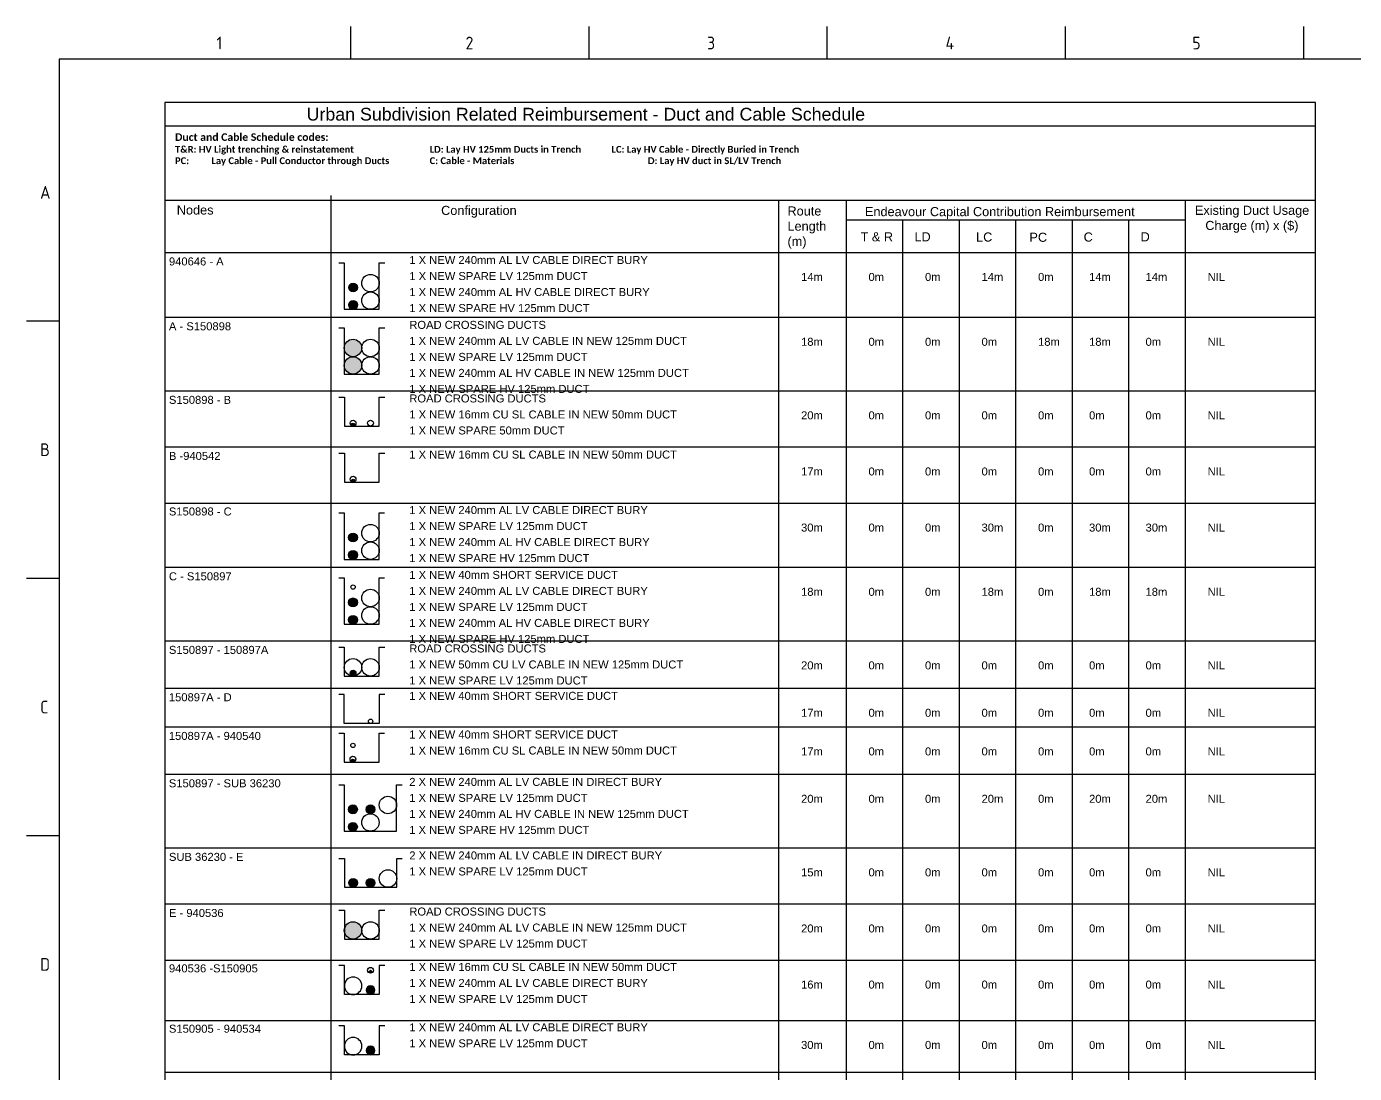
# Paper-space layout 'Retic2' of a CAD drawing. Header units: metres, sheet in millimetres. Extents: x -21 to 813, y -3 to 583.
# Drawn here: x -20.5 to 344.5, y 295.6 to 583.4 of the extents above; entities that cross this region are included whole.
import ezdxf
from ezdxf.enums import TextEntityAlignment as Align

# ---------------------------------------------------------------- set-up
doc = ezdxf.new("R2010")
doc.units = ezdxf.units.M
doc.linetypes.add('Cable Exist UG', pattern=[8.2, 4, -1.2, 1.8, -1.2])
doc.linetypes.add('IE Trench LV', pattern=[6.5, 5, -1.5])
doc.layers.get('0').update_dxf_attribs({"color": 6})
for name, color, linetype in [('Duct_SP_NEW', 2, 'Continuous'), ('Notes', 7, 'Continuous'), ('SupportsUG_SP_EXT', 7, 'Continuous')]:
    doc.layers.add(name, color=color, linetype=linetype)
doc.styles.add('iecISOCP', font='isocp.shx')
doc.styles.get("Standard").update_dxf_attribs({"font": 'arial.ttf'})
doc.linetypes.add('IE Trench HV', pattern='A,7,-0.2,["/",Standard,S=3,R=0,X=0.6,Y=-1.4],-2.5', length=9.7)

# ---------------------------------------------------------------- blocks, each defined once
blk = doc.blocks.new('A1_FRAME_TITLE')
at = {"layer": 'Notes', "linetype": 'Continuous'}
for p, q in [((89.14, 574.39), (89.14, 583.39)), ((154.65, 574.39), (154.65, 583.39)), ((220.16, 574.39), (220.16, 583.39)), ((285.67, 574.39), (285.67, 583.39)), ((351.17, 574.39), (351.17, 583.39)), ((9, 502.43), (0, 502.43)), ((8.99, 431.68), (0, 431.68)), ((8.99, 360.93), (0, 360.93))]:
    blk.add_line(p, q, dxfattribs=at)
at = {"layer": 'Notes', "color": 3, "linetype": 'Continuous'}
blk.add_line((9, 574.39), (9, 5.97), dxfattribs=at)
at = {"layer": 'Notes', "color": 3, "linetype": 'Continuous', "flags": 128}
for points in [[(149.5, 574.39), (9, 574.39)], [(824.37, 574.39), (149.5, 574.39)]]:
    blk.add_lwpolyline(points, dxfattribs=at)
blk.add_attdef('DRAFT_NUM', (29.9, 23.29), '', height=2.5, rotation=90)
at = {"layer": 'Notes', "color": 7, "style": 'iecISOCP'}
for s, p in [('1', (52.24, 577.12)), ('2', (120.7, 577.12)), ('3', (187.09, 577.12)), ('4', (252.67, 577.12)), ('5', (320.5, 577.12)), ('A', (3.74, 536.06)), ('B', (3.74, 465.31)), ('C', (3.74, 394.56)), ('D', (3.74, 323.81))]:
    blk.add_text(s, height=3.5, dxfattribs=at).set_placement(p)
for tag, p in [('CAP_NO', (513.19, 43.46)), ('IE_NUM', (513.05, 37.81)), ('REF_No_1', (335.24, 32.31)), ('REF_1', (362.52, 32.31)), ('GEN_WO', (441.71, 31.76)), ('HV_SWITCH', (513.46, 32.16)), ('REF_No_2', (335.24, 26.31)), ('REF_2', (362.52, 26.31)), ('OH_WO', (441.71, 25.81)), ('UBD_REF', (513.05, 25.83)), ('REF_No_3', (335.24, 20.31)), ('REF_3', (362.52, 20.31)), ('UG_WO', (441.71, 20.05)), ('GIS_MAP_No', (513.05, 20.04)), ('REF_No_4', (335.24, 14.31)), ('REF_4', (362.52, 14.31)), ('SUB_WO', (441.71, 13.81)), ('HV_OP_DIAG', (513.33, 14.2)), ('LGA', (512.95, 7.78))]:
    blk.add_attdef(tag, p, '', height=2.5, dxfattribs=at)
at = {"layer": 'Notes', "style": 'iecISOCP'}
for tag, p in [('T1', (684.37, 39.47)), ('T2', (684.37, 34.35)), ('T3', (684.37, 28.92)), ('T4', (684.37, 23.66)), ('T5', (684.37, 18.23)), ('T6', (684.37, 12.97))]:
    blk.add_attdef(tag, text='', height=3.5, dxfattribs=at).set_placement(p, align=Align.CENTER)
at = {"layer": 'Notes', "color": 7, "style": 'iecISOCP'}
for tag, p in [('scale', (567.76, 33.27)), ('DRAWN', (567.76, 24.93)), ('DATE', (567.76, 16.88)), ('DESIGN', (605.62, 9.15)), ('CHD', (567.76, 8.37))]:
    blk.add_attdef(tag, text='', height=2.5, dxfattribs=at).set_placement(p, align=Align.CENTER)
at = {"layer": 'Notes', "color": 4, "style": 'iecISOCP'}
blk.add_attdef('NUM', text='', height=7, dxfattribs=at).set_placement((792.37, 20.12), align=Align.MIDDLE_CENTER)
at = {"layer": 'Notes', "color": 1, "style": 'iecISOCP'}
blk.add_attdef('REV', text='', height=5, dxfattribs=at).set_placement((820.05, 17.1), align=Align.CENTER)
at = {"layer": 'Notes', "color": 7, "style": 'iecISOCP'}
for tag, p in [('NS', (790.71, 8.12)), ('SHTS', (805.41, 8.12))]:
    blk.add_attdef(tag, text='', height=2.5, dxfattribs=at).set_placement(p, align=Align.MIDDLE)
at = {"layer": 'Notes', "style": 'iecISOCP'}
blk.add_attdef('ExportID', (9.08, 2.39), '', height=2.5, dxfattribs=at)
at = {"layer": 'Notes', "style": 'iecISOCP', "flags": 1}
for tag, p in [('ProjectType', (14.17, -26.8)), ('ProjectNumber', (23.56, -26.82)), ('DrawingNumber', (35.51, -26.8)), ('ProjectDescription', (47.56, -26.83)), ('ExportDate', (60.28, -26.79)), ('ExportUserName', (69.15, -26.8)), ('DesignerCompanyName', (81.48, -26.79)), ('ExportAreaOfInterest', (97.1, -26.81)), ('GIS_SUCCESS', (112, -26.78)), ('CAD_SUCCESS', (121.79, -26.78)), ('DEPOTCODE', (132.11, -26.88)), ('ExportCategories', (140.08, -26.8)), ('Comments', (154.38, -26.88))]:
    blk.add_attdef(tag, p, '', height=1, dxfattribs=at)
blk = doc.blocks.new('CABLE_LARGE_NEW')
h = blk.add_hatch(color=256)
edge = h.paths.add_edge_path()
edge.add_arc((0, 0.8), 0.8, 0, 360)
blk.add_circle((0, 0.8), 0.8)
for tag, flags, p in [('COND_CODE', 9, (1.5, 0)), ('STATE', 9, (1.5, -0.4)), ('XSECT_SIZE', 9, (1.5, -0.6)), ('OWNED_BY', 9, (1.5, -1)), ('OPERATED_BY', 9, (1.5, -1.2)), ('FB_REFERENCE', 9, (1.5, -0.2)), ('NOTES', 9, (1.5, -0.8)), ('Z', 1, (1.5, -1.6)), ('MAINTAINED_BY', 9, (1.5, -1.4))]:
    blk.add_attdef(tag, text='', height=0.2, dxfattribs=dict(flags=flags)).set_placement(p, align=Align.MIDDLE_LEFT)
blk = doc.blocks.new('DUCT_NEW')
blk.add_circle((0, 0.8), 0.8)
at = {"flags": 1}
blk.add_attdef('Z', (0, 0), '', height=0.2, dxfattribs=at)
at = {"flags": 9}
for tag, p in [('DUCT_CODE', (0, 0)), ('XSECT_TYPE', (0, -0.2)), ('STATE', (0, -0.6)), ('OWNED_BY', (0, -1.02)), ('OPERATED_BY', (0, -1.23)), ('FB_REFERENCE', (0, -0.4)), ('NOTES', (0, -0.8)), ('MAINTAINED_BY', (0, -1.42))]:
    blk.add_attdef(tag, text='', height=0.2, dxfattribs=at).set_placement(p, align=Align.MIDDLE_LEFT)
blk = doc.blocks.new('TRENCH_HV_2_DUCTS')
blk.add_lwpolyline([(-0.5, 4.25), (0, 4.25), (0, 0), (3.2, 0), (3.2, 4.25), (3.7, 4.25)])
blk = doc.blocks.new('TRENCH_HV_2X125_NEW')
for name, p in [('TRENCH_HV_2_DUCTS', (-1.6, 0)), ('DUCT_NEW', (-0.8, 0)), ('DUCT_NEW', (0.8, 0))]:
    blk.add_blockref(name, p)
blk = doc.blocks.new('TRENCH_LV_2_DUCTS')
blk.add_lwpolyline([(-0.5, 2.65), (0, 2.65), (0, 0), (3.2, 0), (3.2, 2.65), (3.7, 2.65)])
blk = doc.blocks.new('TRENCH_HV_3_DUCTS')
blk.add_lwpolyline([(-0.5, 4.25), (0, 4.25), (0, 0), (4.8, 0), (4.8, 4.25), (5.3, 4.25)])
blk = doc.blocks.new('TRENCH_LV_3_DUCTS')
blk.add_lwpolyline([(-0.5, 2.65), (0, 2.65), (0, 0), (4.8, 0), (4.8, 2.65), (5.3, 2.65)])

psp = doc.layouts.new('Retic2')

# ---------------------------------------------------------------- linework, layer by layer
at = {"color": 7, "lineweight": -3}
for p, q in [((17.42586, 562.49669), (17.43235, 55.49128)), ((333.80657, 562.49669), (17.42586, 562.49669)), ((333.77559, 55.49128), (333.80657, 562.49669)), ((17.42611, 543.30006), (17.43235, 55.49128)), ((63.11905, 536.93993), (63.11905, 55.49128)), ((63.11906, 535.69704), (63.11906, 55.49128)), ((186.22189, 535.69704), (186.22189, 55.49128)), ((204.75399, 535.69704), (204.75399, 55.49128)), ((204.75399, 535.69704), (204.75399, 55.49128)), ((297.99708, 535.69704), (297.99708, 55.49128)), ((204.75399, 530.26917), (295.60192, 530.26917)), ((220.29451, 530.26917), (220.29451, 55.49128)), ((220.29451, 530.26917), (220.29451, 55.49128)), ((235.83502, 530.26917), (235.83502, 55.49128)), ((235.83502, 530.26917), (235.83502, 55.49128)), ((239.11803, 530.26917), (297.99708, 530.26917)), ((251.37554, 530.26917), (251.37554, 55.49128)), ((251.37554, 530.26917), (251.37554, 55.49128)), ((266.91605, 530.26917), (266.91605, 55.49128)), ((282.4443, 530.26917), (282.4443, 55.49128))]:
    psp.add_line(p, q, dxfattribs=at)
for points in [[(17.42612, 556.13656), (333.80618, 556.13656)], [(17.42612, 535.69704), (333.80493, 535.69704)], [(17.42612, 521.3004), (333.80405, 521.3004)], [(17.42612, 521.3004), (333.80405, 521.3004)], [(17.42612, 521.3004), (333.80405, 521.3004)], [(17.42612, 521.3004), (333.80405, 521.3004)], [(17.43032, 503.47476), (333.80297, 503.47476)], [(17.43032, 503.47476), (333.80297, 503.47476)], [(17.43032, 503.47476), (333.80297, 503.47476)], [(17.43032, 483.24912), (333.80173, 483.24912)], [(17.43032, 483.24912), (333.80173, 483.24912)], [(17.43032, 483.24912), (333.80173, 483.24912)], [(17.43032, 467.82348), (333.80079, 467.82348)], [(17.42829, 452.39783), (333.79984, 452.39783)], [(17.42423, 434.73687), (333.79877, 434.73687)], [(17.42423, 434.73687), (333.79877, 434.73687)], [(17.42423, 434.73687), (333.79877, 434.73687)], [(17.42423, 414.51123), (333.79753, 414.51123)], [(17.42423, 414.51123), (333.79753, 414.51123)], [(17.42423, 401.48559), (333.79673, 401.48559)], [(17.41813, 390.85994), (333.79608, 390.85994)], [(17.41203, 377.8343), (333.79529, 377.8343)], [(17.41203, 357.60866), (333.79405, 357.60866)], [(17.41203, 357.60866), (333.79405, 357.60866)], [(17.41203, 357.60866), (333.79405, 357.60866)], [(17.43235, 342.18302), (333.79311, 342.18302)], [(17.43235, 342.18302), (333.79311, 342.18302)], [(17.43235, 342.18302), (333.79311, 342.18302)], [(17.43235, 326.75738), (333.79217, 326.75738)], [(17.43405, 310.16215), (333.79115, 310.16215)], [(17.43575, 295.96693), (333.79029, 295.96693)]]:
    psp.add_lwpolyline(points, dxfattribs=at)

# ---------------------------------------------------------------- block references
at = {"layer": 'Duct_SP_NEW', "linetype": 'IE Trench HV', "lineweight": 0, "xscale": 3, "yscale": 3, "zscale": 3}
for name, p in [('TRENCH_HV_2_DUCTS', (66.81296, 505.6581)), ('DUCT_NEW', (74.01296, 505.6581)), ('TRENCH_HV_2_DUCTS', (66.80484, 436.92021)), ('DUCT_NEW', (74.00483, 436.92021)), ('TRENCH_HV_2_DUCTS', (66.80484, 419.09456)), ('DUCT_NEW', (74.00483, 419.09457))]:
    psp.add_blockref(name, p, dxfattribs=at)
at = {"layer": 'Duct_SP_NEW', "linetype": 'Cable Exist UG'}
for name, p, xscale, yscale, zscale in [('DUCT_NEW', (74.01297, 510.4581), 3, 3, 3), ('CABLE_LARGE_NEW', (69.21296, 510.4581), 1.5, 1.5, 1.5), ('CABLE_LARGE_NEW', (69.21296, 505.6581), 1.5, 1.5, 1.5), ('CABLE_LARGE_NEW', (69.21093, 492.63245), 3, 3, 3), ('DUCT_NEW', (74.01093, 492.63245), 3, 3, 3), ('CABLE_LARGE_NEW', (69.21093, 487.83245), 3, 3, 3), ('CABLE_LARGE_NEW', (69.21286, 473.56857), 0.5, 0.5, 0.5), ('CABLE_LARGE_NEW', (69.21082, 458.14293), 0.5, 0.5, 0.5), ('DUCT_NEW', (74.00484, 441.72021), 3, 3, 3), ('CABLE_LARGE_NEW', (69.20484, 441.72021), 1.5, 1.5, 1.5), ('CABLE_LARGE_NEW', (69.20484, 436.92021), 1.5, 1.5, 1.5), ('DUCT_NEW', (69.20484, 428.69456), 0.75, 0.75, 0.75), ('DUCT_NEW', (74.00484, 423.89456), 3, 3, 3), ('CABLE_LARGE_NEW', (69.20484, 423.89456), 1.5, 1.5, 1.5), ('CABLE_LARGE_NEW', (69.20484, 419.09456), 1.5, 1.5, 1.5), ('DUCT_NEW', (69.20484, 404.83068), 3, 3, 3), ('DUCT_NEW', (74.00484, 404.83068), 3, 3, 3), ('DUCT_NEW', (74.02709, 391.80504), 0.75, 0.75, 0.75), ('DUCT_NEW', (69.19487, 385.1794), 0.75, 0.75, 0.75), ('CABLE_LARGE_NEW', (69.1966, 381.17939), 0.5, 0.5, 0.5), ('CABLE_LARGE_NEW', (69.19264, 366.992), 1.5, 1.5, 1.5), ('CABLE_LARGE_NEW', (73.99457, 366.99199), 1.5, 1.5, 1.5), ('DUCT_NEW', (78.79264, 366.992), 3, 3, 3), ('DUCT_NEW', (73.99264, 362.192), 3, 3, 3), ('CABLE_LARGE_NEW', (69.19264, 362.192), 1.5, 1.5, 1.5), ('DUCT_NEW', (78.81297, 346.76635), 3, 3, 3), ('CABLE_LARGE_NEW', (69.21296, 346.76635), 1.5, 1.5, 1.5), ('CABLE_LARGE_NEW', (74.01489, 346.76635), 1.5, 1.5, 1.5), ('CABLE_LARGE_NEW', (69.21489, 332.50247), 3, 3, 3), ('DUCT_NEW', (74.01297, 332.50247), 3, 3, 3), ('DUCT_NEW', (69.23929, 317.27364), -3, 3, 3), ('CABLE_LARGE_NEW', (74.01386, 323.14587), 0.5, 0.5, 0.5), ('CABLE_LARGE_NEW', (74.03736, 317.27364), -1.5, 1.5, 1.5), ('DUCT_NEW', (69.24098, 300.67842), -3, 3, 3), ('CABLE_LARGE_NEW', (74.03906, 300.67842), -1.5, 1.5, 1.5)]:
    psp.add_blockref(name, p, dxfattribs=dict(at, xscale=xscale, yscale=yscale, zscale=zscale))
at = {"layer": 'Duct_SP_NEW', "xscale": 3, "yscale": 3, "zscale": 3}
psp.add_blockref('TRENCH_HV_2X125_NEW', (71.61093, 487.83246), dxfattribs=at)
at = {"layer": 'Duct_SP_NEW', "linetype": 'IE Trench LV', "yscale": 3, "zscale": 3}
for name, p, xscale in [('TRENCH_LV_2_DUCTS', (66.8231, 473.56857), 3), ('TRENCH_LV_2_DUCTS', (66.82107, 458.14293), 3), ('TRENCH_LV_2_DUCTS', (66.81701, 404.83068), 3), ('TRENCH_LV_2_DUCTS', (76.41493, 391.80504), -3), ('TRENCH_LV_2_DUCTS', (66.80684, 381.1794), 3), ('TRENCH_HV_3_DUCTS', (66.79264, 362.192), 3), ('TRENCH_LV_3_DUCTS', (66.82513, 346.76635), 3), ('TRENCH_LV_2_DUCTS', (66.82513, 332.50247), 3), ('TRENCH_LV_2_DUCTS', (76.42712, 317.27365), -3), ('TRENCH_LV_2_DUCTS', (76.42882, 300.67842), -3)]:
    psp.add_blockref(name, p, dxfattribs=dict(at, xscale=xscale))
at = {"layer": 'Duct_SP_NEW', "linetype": 'Cable Exist UG'}
for name, p in [('DUCT_NEW', (69.21093, 473.56857)), ('DUCT_NEW', (74.01093, 473.56857)), ('DUCT_NEW', (69.2089, 458.14293)), ('CABLE_LARGE_NEW', (69.20676, 404.83068)), ('DUCT_NEW', (69.19468, 381.1794)), ('DUCT_NEW', (74.01386, 323.14587))]:
    psp.add_blockref(name, p, dxfattribs=at)
at = {"layer": 'SupportsUG_SP_EXT'}
psp.add_blockref('A1_FRAME_TITLE', (-20.549, 0), dxfattribs=at)

# ---------------------------------------------------------------- texts
at = {"color": 7, "lineweight": -3}
psp.add_text('Urban Subdivision Related Reimbursement - Duct and Cable Schedule     ', height=3.5, dxfattribs=at).set_placement((136.61652, 559.30198), align=Align.MIDDLE_CENTER)
at = {"color": 7, "lineweight": -3, "attachment_point": 1}
for s, insert, char_height, width in [('{\\fCalibri|b1|i0|c0|p34;\\H0.83333x;\\C0;Duct and Cable Schedule codes: \\fCalibri|b0|i0|c0|p34;\\P\\fCalibri|b1|i0|c0|p34;\\H0.9x;T&R: HV Light trenching & reinstatement            ^I^ILD: Lay HV 125mm Ducts in Trench            ^ILC: Lay HV Cable - Directly Buried in Trench\\fCalibri|b0|i0|c0|p34;\\H2.42x; \\H0.41323x;\\P\\fCalibri|b1|i0|c0|p34;PC:^ILay Cable - Pull Conductor through Ducts     ^IC: Cable - Materials                                         ^ID: Lay HV duct in SL/LV Trench\\H1.9515x; }', (20.27297, 554.04952), 2.5, 217.1539109), ('Nodes', (20.75395, 534.21373), 2.5, 21.3006789), ('{\\C7;Configuration}', (93.4282, 534.10397), 2.5, 31.8297085), ('Route \\PLength \\P(m)', (188.65133, 533.94065), 2.5, 28.8336752), ('Endeavour Capital Contribution Reimbursement', (209.9463, 533.76727), 2.5, 83.5462768), ('\\pi3.1695;Existing Duct Usage \\P\\pi6.0242;Charge (m) x ($)', (297.50363, 534.13247), 2.5, 37.3638183), ('T & R', (208.75099, 526.84237), 2.5, 37.3638183), ('LD', (223.5696, 526.84105), 2.5, 37.3638183), ('LC', (240.51148, 526.7846), 2.5, 37.3638183), ('PC', (255.17301, 526.71639), 2.5, 37.3638183), ('C', (270.07552, 526.7846), 2.5, 37.3638183), ('D', (285.73741, 526.84105), 2.5, 37.3638183), ('940646 - A', (18.59682, 519.92078), 2.2, 54.1159856), ('14m', (192.3932, 515.65724), 2.2, 34.1570666), ('0m', (210.9253, 515.65724), 2.2, 34.1570666), ('0m', (226.46582, 515.65724), 2.2, 34.1570666), ('14m', (242.00633, 515.65724), 2.2, 34.1570666), ('0m', (257.54685, 515.65724), 2.2, 34.1570666), ('14m', (271.57038, 515.65724), 2.2, 34.1570666), ('14m', (287.09863, 515.65724), 2.2, 34.1570666), ('NIL', (304.16839, 515.65724), 2.2, 34.1570666), ('A - S150898', (18.59478, 502.09514), 2.2, 54.1159856), ('18m', (192.3932, 497.8316), 2.2, 34.1570666), ('0m', (210.9253, 497.8316), 2.2, 34.1570666), ('0m', (226.46582, 497.8316), 2.2, 34.1570666), ('0m', (242.00633, 497.8316), 2.2, 34.1570666), ('18m', (257.54685, 497.8316), 2.2, 34.1570666), ('18m', (271.57038, 497.8316), 2.2, 34.1570666), ('0m', (287.09863, 497.8316), 2.2, 34.1570666), ('NIL', (304.16839, 497.8316), 2.2, 34.1570666), ('S150898 - B', (18.59478, 481.86949), 2.2, 54.1159856), ('20m', (192.3932, 477.60596), 2.2, 34.1570666), ('0m', (210.9253, 477.60596), 2.2, 34.1570666), ('0m', (226.46582, 477.60596), 2.2, 34.1570666), ('0m', (242.00633, 477.60596), 2.2, 34.1570666), ('0m', (257.54685, 477.60596), 2.2, 34.1570666), ('0m', (271.57038, 477.60596), 2.2, 34.1570666), ('0m', (287.09863, 477.60596), 2.2, 34.1570666), ('NIL', (304.16839, 477.60596), 2.2, 34.1570666), ('B -940542', (18.59275, 466.44385), 2.2, 54.1159856), ('17m', (192.3932, 462.18031), 2.2, 34.1570666), ('0m', (210.9253, 462.18031), 2.2, 34.1570666), ('0m', (226.46582, 462.18031), 2.2, 34.1570666), ('0m', (242.00633, 462.18031), 2.2, 34.1570666), ('0m', (257.54685, 462.18031), 2.2, 34.1570666), ('0m', (271.57038, 462.18031), 2.2, 34.1570666), ('0m', (287.09863, 462.18031), 2.2, 34.1570666), ('NIL', (304.16839, 462.18031), 2.2, 34.1570666), ('S150898 - C', (18.58869, 451.18289), 2.2, 54.1159856), ('30m', (192.3932, 446.75467), 2.2, 34.1570666), ('0m', (210.9253, 446.75467), 2.2, 34.1570666), ('0m', (226.46582, 446.75467), 2.2, 34.1570666), ('30m', (242.00633, 446.75467), 2.2, 34.1570666), ('0m', (257.54685, 446.75467), 2.2, 34.1570666), ('30m', (271.57038, 446.75467), 2.2, 34.1570666), ('30m', (287.09863, 446.75467), 2.2, 34.1570666), ('NIL', (304.16839, 446.75467), 2.2, 34.1570666), ('C - S150897', (18.58869, 433.35725), 2.2, 54.1159856), ('18m', (192.3932, 429.09371), 2.2, 34.1570666), ('0m', (210.9253, 429.09371), 2.2, 34.1570666), ('0m', (226.46582, 429.09371), 2.2, 34.1570666), ('18m', (242.00633, 429.09371), 2.2, 34.1570666), ('0m', (257.54685, 429.09371), 2.2, 34.1570666), ('18m', (271.57038, 429.09371), 2.2, 34.1570666), ('18m', (287.09863, 429.09371), 2.2, 34.1570666), ('NIL', (304.16839, 429.09371), 2.2, 34.1570666), ('S150897 - 150897A', (18.58869, 413.1316), 2.2, 54.1159856), ('20m', (192.3932, 408.86807), 2.2, 34.1570666), ('0m', (210.9253, 408.86807), 2.2, 34.1570666), ('0m', (226.46582, 408.86807), 2.2, 34.1570666), ('0m', (242.00633, 408.86807), 2.2, 34.1570666), ('0m', (257.54685, 408.86807), 2.2, 34.1570666), ('0m', (271.57038, 408.86807), 2.2, 34.1570666), ('0m', (287.09863, 408.86807), 2.2, 34.1570666), ('NIL', (304.16839, 408.86807), 2.2, 34.1570666), ('150897A - D', (18.58463, 400.10596), 2.2, 54.1159856), ('17m', (192.3932, 395.84243), 2.2, 34.1570666), ('0m', (210.9253, 395.84243), 2.2, 34.1570666), ('0m', (226.46582, 395.84243), 2.2, 34.1570666), ('0m', (242.00633, 395.84243), 2.2, 34.1570666), ('0m', (257.54685, 395.84243), 2.2, 34.1570666), ('0m', (271.57038, 395.84243), 2.2, 34.1570666), ('0m', (287.09863, 395.84243), 2.2, 34.1570666), ('NIL', (304.16839, 395.84243), 2.2, 34.1570666), ('150897A - 940540', (18.57853, 389.48032), 2.2, 54.1159856), ('17m', (192.3932, 385.21678), 2.2, 34.1570666), ('0m', (210.9253, 385.21678), 2.2, 34.1570666), ('0m', (226.46582, 385.21678), 2.2, 34.1570666), ('0m', (242.00633, 385.21678), 2.2, 34.1570666), ('0m', (257.54685, 385.21678), 2.2, 34.1570666), ('0m', (271.57038, 385.21678), 2.2, 34.1570666), ('0m', (287.09863, 385.21678), 2.2, 34.1570666), ('NIL', (304.16839, 385.21678), 2.2, 34.1570666), ('S150897 - SUB 36230', (18.57649, 376.45468), 2.2, 54.1159856), ('20m', (192.3932, 372.19114), 2.2, 34.1570666), ('0m', (210.9253, 372.19114), 2.2, 34.1570666), ('0m', (226.46582, 372.19114), 2.2, 34.1570666), ('20m', (242.00633, 372.19114), 2.2, 34.1570666), ('0m', (257.54685, 372.19114), 2.2, 34.1570666), ('20m', (271.57038, 372.19114), 2.2, 34.1570666), ('20m', (287.09863, 372.19114), 2.2, 34.1570666), ('NIL', (304.16839, 372.19114), 2.2, 34.1570666), ('SUB 36230 - E', (18.59682, 356.22904), 2.2, 54.1159856), ('15m', (192.3932, 351.9655), 2.2, 34.1570666), ('0m', (210.9253, 351.9655), 2.2, 34.1570666), ('0m', (226.46582, 351.9655), 2.2, 34.1570666), ('0m', (242.00633, 351.9655), 2.2, 34.1570666), ('0m', (257.54685, 351.9655), 2.2, 34.1570666), ('0m', (271.57038, 351.9655), 2.2, 34.1570666), ('0m', (287.09863, 351.9655), 2.2, 34.1570666), ('NIL', (304.16839, 351.9655), 2.2, 34.1570666), ('E - 940536', (18.59682, 340.8034), 2.2, 54.1159856), ('20m', (192.3932, 336.53986), 2.2, 34.1570666), ('0m', (210.9253, 336.53986), 2.2, 34.1570666), ('0m', (226.46582, 336.53986), 2.2, 34.1570666), ('0m', (242.00633, 336.53986), 2.2, 34.1570666), ('0m', (257.54685, 336.53986), 2.2, 34.1570666), ('0m', (271.57038, 336.53986), 2.2, 34.1570666), ('0m', (287.09863, 336.53986), 2.2, 34.1570666), ('NIL', (304.16839, 336.53986), 2.2, 34.1570666), ('940536 -S150905', (18.59682, 325.57457), 2.2, 54.1159856), ('16m', (192.3932, 321.11422), 2.2, 34.1570666), ('0m', (210.9253, 321.11422), 2.2, 34.1570666), ('0m', (226.46582, 321.11422), 2.2, 34.1570666), ('0m', (242.00633, 321.11422), 2.2, 34.1570666), ('0m', (257.54685, 321.11422), 2.2, 34.1570666), ('0m', (271.57038, 321.11422), 2.2, 34.1570666), ('0m', (287.09863, 321.11422), 2.2, 34.1570666), ('NIL', (304.16839, 321.11422), 2.2, 34.1570666), ('S150905 - 940534', (18.59851, 308.97935), 2.2, 54.1159856), ('30m', (192.3932, 304.51899), 2.2, 34.1570666), ('0m', (210.9253, 304.51899), 2.2, 34.1570666), ('0m', (226.46582, 304.51899), 2.2, 34.1570666), ('0m', (242.00633, 304.51899), 2.2, 34.1570666), ('0m', (257.54685, 304.51899), 2.2, 34.1570666), ('0m', (271.57038, 304.51899), 2.2, 34.1570666), ('0m', (287.09863, 304.51899), 2.2, 34.1570666), ('NIL', (304.16839, 304.51899), 2.2, 34.1570666)]:
    psp.add_mtext(s, dxfattribs=dict(at, insert=insert, char_height=char_height, width=width))
at = {"color": 7, "lineweight": -3, "char_height": 2.2, "width": 92.2638434, "attachment_point": 1, "line_spacing_factor": 1.2}
for s, insert in [('1 X NEW 240mm AL LV CABLE DIRECT BURY\\P1 X NEW SPARE LV 125mm DUCT\\P1 X NEW 240mm AL HV CABLE DIRECT BURY\\P1 X NEW SPARE HV 125mm DUCT', (84.68774, 520.30731)), ('ROAD CROSSING DUCTS \\P1 X NEW 240mm AL LV CABLE IN NEW 125mm DUCT\\P1 X NEW SPARE LV 125mm DUCT\\P1 X NEW 240mm AL HV CABLE IN NEW 125mm DUCT\\P1 X NEW SPARE HV 125mm DUCT', (84.68571, 502.48166)), ('ROAD CROSSING DUCTS \\P1 X NEW 16mm CU SL CABLE IN NEW 50mm DUCT\\P1 X NEW SPARE 50mm DUCT', (84.68571, 482.25602)), ('1 X NEW 16mm CU SL CABLE IN NEW 50mm DUCT', (84.68368, 466.83038)), ('1 X NEW 240mm AL LV CABLE DIRECT BURY\\P1 X NEW SPARE LV 125mm DUCT\\P1 X NEW 240mm AL HV CABLE DIRECT BURY\\P1 X NEW SPARE HV 125mm DUCT', (84.67962, 451.56942)), ('1 X NEW 40mm SHORT SERVICE DUCT\\P1 X NEW 240mm AL LV CABLE DIRECT BURY\\P1 X NEW SPARE LV 125mm DUCT\\P1 X NEW 240mm AL HV CABLE DIRECT BURY\\P1 X NEW SPARE HV 125mm DUCT', (84.67962, 433.74377)), ('ROAD CROSSING DUCTS \\P1 X NEW 50mm CU LV CABLE IN NEW 125mm DUCT\\P1 X NEW SPARE LV 125mm DUCT', (84.67962, 413.51813)), ('1 X NEW 40mm SHORT SERVICE DUCT', (84.67555, 400.49249)), ('1 X NEW 40mm SHORT SERVICE DUCT\\P1 X NEW 16mm CU SL CABLE IN NEW 50mm DUCT', (84.66946, 389.86685)), ('2 X NEW 240mm AL LV CABLE IN DIRECT BURY\\P1 X NEW SPARE LV 125mm DUCT\\P1 X NEW 240mm AL HV CABLE IN NEW 125mm DUCT\\P1 X NEW SPARE HV 125mm DUCT', (84.66742, 376.84121)), ('2 X NEW 240mm AL LV CABLE IN DIRECT BURY\\P1 X NEW SPARE LV 125mm DUCT', (84.68774, 356.61556)), ('ROAD CROSSING DUCTS \\P1 X NEW 240mm AL LV CABLE IN NEW 125mm DUCT\\P1 X NEW SPARE LV 125mm DUCT', (84.68774, 341.18992)), ('1 X NEW 16mm CU SL CABLE IN NEW 50mm DUCT\\P1 X NEW 240mm AL LV CABLE DIRECT BURY\\P1 X NEW SPARE LV 125mm DUCT', (84.68775, 325.96109)), ('1 X NEW 240mm AL LV CABLE DIRECT BURY\\P1 X NEW SPARE LV 125mm DUCT', (84.68944, 309.36587))]:
    psp.add_mtext(s, dxfattribs=dict(at, insert=insert))

doc.saveas('drawing.dxf')
